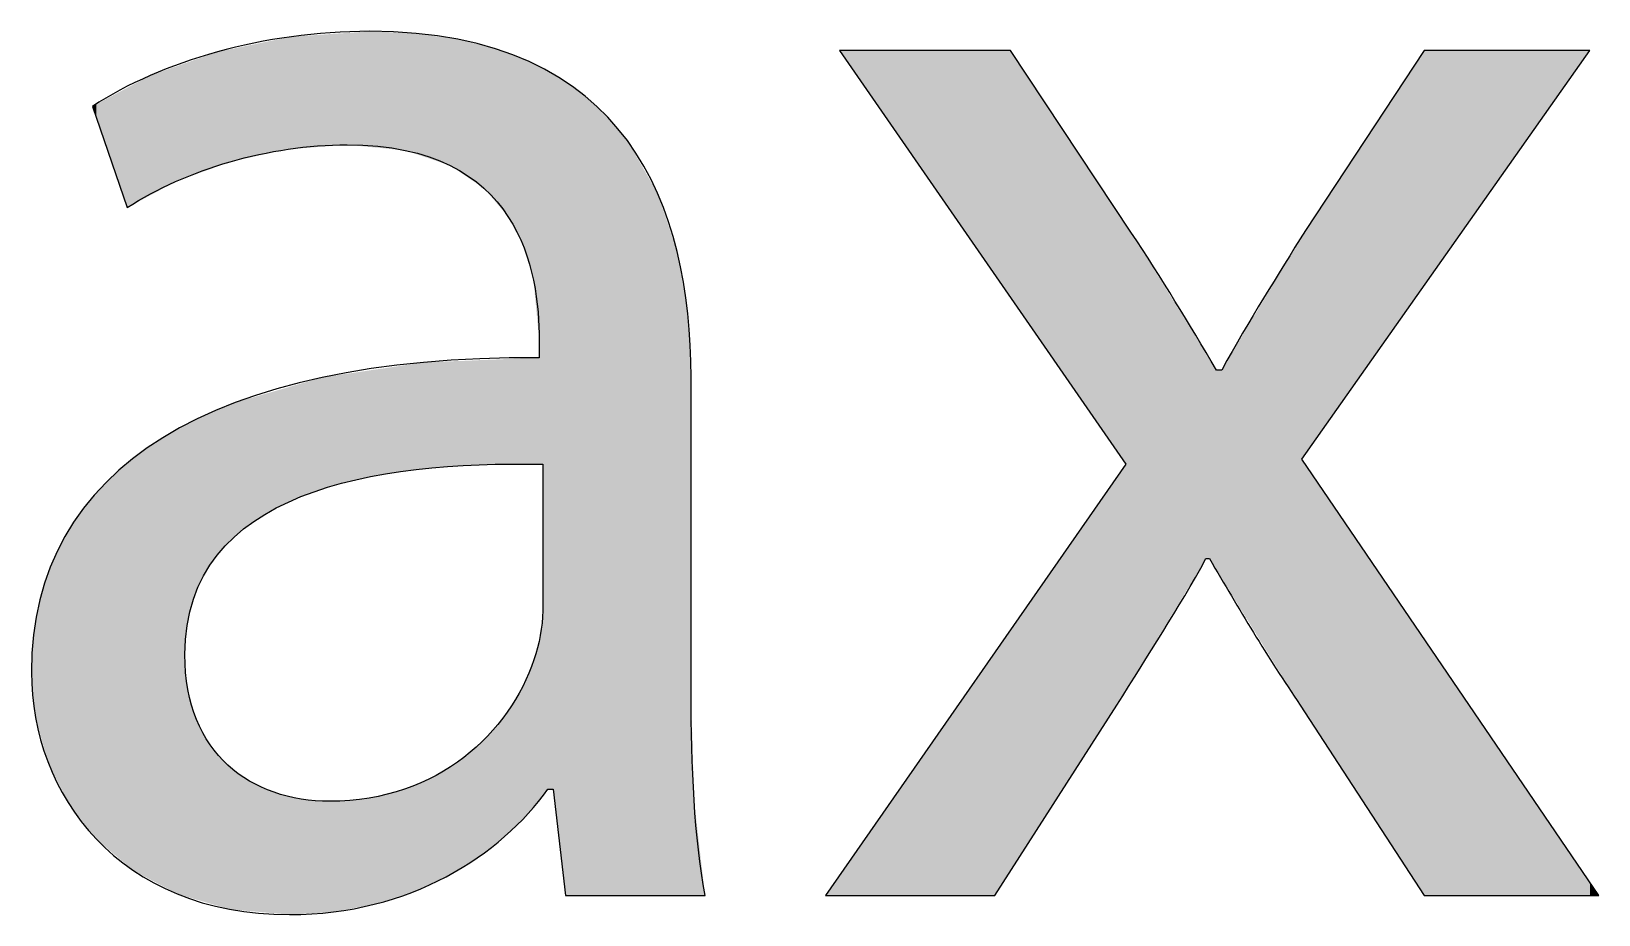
# Model space of a CAD drawing. Extents: x -102 to 434, y -1398 to -13.
# Drawn here: x 410.54 to 421.31, y -21.33 to -15.26 of the extents above; entities that cross this region are included whole.
import ezdxf

# ---------------------------------------------------------------- set-up
doc = ezdxf.new("R2010")
doc.units = 0
doc.layers.add('LAYER_1', color=7, linetype='CONTINUOUS')

# ---------------------------------------------------------------- blocks, each defined once
blk = doc.blocks.new('*U18')
at = {"layer": 'LAYER_1', "color": 250}
for points in [[(412.325, -16.072), (412.312, -15.302), (412.325, -15.3)], [(412.39, -16.067), (412.325, -15.3), (412.39, -15.295)], [(412.536, -16.056), (412.39, -15.295), (412.536, -15.286)], [(412.39, -16.067), (412.39, -15.295), (412.39, -15.295)], [(412.573, -16.053), (412.536, -15.286), (412.573, -15.283)], [(412.588, -16.052), (412.573, -15.283), (412.588, -15.282)], [(412.613, -16.05), (412.588, -15.282), (412.613, -15.28)], [(412.708, -16.043), (412.613, -15.28), (412.708, -15.274)], [(412.727, -16.045), (412.708, -15.274), (412.727, -15.273)], [(412.708, -16.043), (412.708, -15.274), (412.727, -16.045)], [(412.768, -16.049), (412.727, -15.273), (412.768, -15.27)], [(412.727, -16.045), (412.727, -15.273), (412.768, -16.049)], [(412.859, -16.058), (412.768, -15.27), (412.859, -15.264)], [(412.768, -16.049), (412.768, -15.27), (412.859, -16.058)], [(412.864, -16.058), (412.859, -15.264), (412.864, -15.263)], [(412.859, -16.058), (412.859, -15.264), (412.864, -16.058)], [(412.864, -16.058), (412.864, -15.263), (412.893, -16.061)], [(412.893, -16.061), (412.893, -15.264), (412.971, -16.068)], [(412.971, -16.068), (412.971, -15.268), (412.984, -16.07)], [(412.984, -16.07), (412.984, -15.268), (413.103, -16.081)], [(413.103, -16.081), (413.103, -15.274), (413.106, -16.081)], [(413.106, -16.081), (413.106, -15.274), (413.153, -16.097)], [(413.153, -16.097), (413.153, -15.276), (413.182, -16.107)], [(413.182, -16.107), (413.182, -15.277), (413.182, -16.107)], [(413.182, -16.107), (413.182, -15.277), (413.215, -16.118)], [(413.215, -16.118), (413.215, -15.282), (413.234, -16.124)], [(413.234, -16.124), (413.234, -15.284), (413.32, -16.153)], [(413.32, -16.153), (413.32, -15.297), (413.389, -16.177)], [(411.815, -16.192), (411.765, -15.422), (411.815, -15.404)], [(411.816, -16.192), (411.815, -15.404), (411.816, -15.404)], [(411.823, -16.189), (411.816, -15.404), (411.823, -15.403)], [(411.888, -16.165), (411.823, -15.403), (411.888, -15.389)], [(411.898, -16.162), (411.888, -15.389), (411.898, -15.387)], [(411.903, -16.16), (411.898, -15.387), (411.903, -15.386)], [(411.931, -16.154), (411.903, -15.386), (411.931, -15.381)], [(411.937, -16.153), (411.931, -15.381), (411.937, -15.379)], [(412.036, -16.131), (411.937, -15.379), (412.036, -15.359)], [(412.067, -16.124), (412.036, -15.359), (412.067, -15.353)], [(412.205, -16.094), (412.067, -15.353), (412.205, -15.324)], [(412.221, -16.091), (412.205, -15.324), (412.221, -15.321)], [(412.302, -16.073), (412.221, -15.321), (412.302, -15.305)], [(412.312, -16.073), (412.302, -15.305), (412.312, -15.302)], [(413.389, -16.177), (413.389, -15.306), (413.416, -16.186)], [(413.416, -16.186), (413.416, -15.31), (413.469, -16.221)], [(413.469, -16.221), (413.469, -15.317), (413.511, -16.25)], [(413.511, -16.25), (413.511, -15.328), (413.602, -16.311)], [(413.602, -16.311), (413.602, -15.351), (413.616, -16.32)], [(413.616, -16.32), (413.616, -15.354), (413.648, -16.342)], [(413.648, -16.342), (413.648, -15.363), (413.674, -16.372)], [(413.674, -16.372), (413.674, -15.369), (413.727, -16.434)], [(413.727, -16.434), (413.727, -15.383), (413.79, -16.508)], [(413.79, -16.508), (413.79, -15.407), (413.808, -16.529)], [(411.529, -16.296), (411.441, -15.536), (411.529, -15.505)], [(411.539, -16.292), (411.529, -15.505), (411.539, -15.502)], [(411.592, -16.273), (411.539, -15.502), (411.592, -15.483)], [(411.598, -16.271), (411.592, -15.483), (411.598, -15.481)], [(411.607, -16.268), (411.598, -15.481), (411.607, -15.478)], [(411.613, -16.265), (411.607, -15.478), (411.613, -15.476)], [(411.638, -16.256), (411.613, -15.476), (411.638, -15.467)], [(411.651, -16.252), (411.638, -15.467), (411.651, -15.462)], [(411.672, -16.244), (411.651, -15.462), (411.672, -15.455)], [(411.676, -16.243), (411.672, -15.455), (411.676, -15.453)], [(411.715, -16.228), (411.676, -15.453), (411.715, -15.44)], [(411.721, -16.226), (411.715, -15.44), (411.721, -15.438)], [(411.765, -16.21), (411.721, -15.438), (411.765, -15.422)], [(413.808, -16.529), (413.808, -15.413), (413.814, -16.535)], [(413.814, -16.535), (413.814, -15.416), (413.915, -16.733)], [(413.915, -16.733), (413.915, -15.454), (413.924, -16.751)], [(413.924, -16.751), (413.924, -15.457), (413.953, -16.85)], [(413.953, -16.85), (413.953, -15.469), (413.958, -16.87)], [(413.958, -16.87), (413.958, -15.471), (413.989, -16.974)], [(413.989, -16.974), (413.989, -15.487), (413.992, -17.01)], [(413.992, -17.01), (413.992, -15.489), (414.028, -17.387)], [(411.354, -16.39), (411.234, -15.631), (411.354, -15.567)], [(411.441, -16.343), (411.354, -15.567), (411.441, -15.536)], [(414.124, -20.471), (414.124, -15.559), (414.163, -20.813)], [(414.163, -20.813), (414.163, -15.58), (414.208, -21.202)], [(411.05, -16.05), (410.983, -15.765), (411.05, -15.729)], [(411.196, -16.475), (411.05, -15.729), (411.196, -15.651)], [(411.05, -16.05), (411.05, -15.729), (411.196, -16.475)], [(411.232, -16.456), (411.196, -15.651), (411.232, -15.632)], [(411.234, -16.455), (411.232, -15.632), (411.234, -15.631)], [(410.983, -15.857), (410.956, -15.779), (410.983, -15.765)], [(410.983, -15.857), (410.983, -15.765), (411.05, -16.05)], [(413.103, -18.286), (412.984, -17.576), (413.103, -17.558)], [(413.106, -18.285), (413.103, -17.558), (413.106, -17.558)], [(413.153, -18.279), (413.106, -17.558), (413.153, -17.551)], [(413.182, -18.275), (413.153, -17.551), (413.182, -17.546)], [(413.215, -18.272), (413.182, -17.546), (413.215, -17.541)], [(413.182, -18.274), (413.182, -17.546), (413.182, -17.546)], [(413.234, -18.271), (413.215, -17.541), (413.234, -17.539)], [(413.32, -18.264), (413.234, -17.539), (413.32, -17.535)], [(413.389, -18.259), (413.32, -17.535), (413.389, -17.532)], [(413.416, -18.257), (413.389, -17.532), (413.416, -17.531)], [(413.469, -18.253), (413.416, -17.531), (413.469, -17.529)], [(413.511, -18.25), (413.469, -17.529), (413.511, -17.528)], [(413.602, -18.243), (413.511, -17.528), (413.602, -17.524)], [(413.616, -18.242), (413.602, -17.524), (413.616, -17.523)], [(413.648, -18.242), (413.616, -17.523), (413.648, -17.522)], [(413.674, -18.242), (413.648, -17.522), (413.674, -17.521)], [(413.727, -18.241), (413.674, -17.521), (413.727, -17.519)], [(413.79, -18.241), (413.727, -17.519), (413.79, -17.516)], [(413.808, -18.241), (413.79, -17.516), (413.808, -17.516)], [(413.814, -18.241), (413.808, -17.516), (413.814, -17.516)], [(413.915, -18.24), (413.814, -17.516), (413.915, -17.511)], [(413.924, -18.24), (413.915, -17.511), (413.924, -17.511)], [(413.953, -18.24), (413.924, -17.511), (413.953, -17.51)], [(413.958, -18.24), (413.953, -17.51), (413.958, -17.51)], [(413.989, -18.239), (413.958, -17.51), (413.989, -17.509)], [(413.992, -18.239), (413.989, -17.509), (413.992, -17.508)], [(414.028, -18.239), (413.992, -17.508), (414.028, -17.507)], [(412.536, -18.41), (412.39, -17.684), (412.536, -17.642)], [(412.573, -18.397), (412.536, -17.642), (412.573, -17.636)], [(412.588, -18.393), (412.573, -17.636), (412.588, -17.634)], [(412.613, -18.386), (412.588, -17.634), (412.613, -17.63)], [(412.708, -18.361), (412.613, -17.63), (412.708, -17.616)], [(412.727, -18.356), (412.708, -17.616), (412.727, -17.614)], [(412.768, -18.345), (412.727, -17.614), (412.768, -17.608)], [(412.859, -18.327), (412.768, -17.608), (412.859, -17.594)], [(412.864, -18.326), (412.859, -17.594), (412.864, -17.593)], [(412.893, -18.32), (412.864, -17.593), (412.893, -17.589)], [(412.971, -18.304), (412.893, -17.589), (412.971, -17.578)], [(412.984, -18.303), (412.971, -17.578), (412.984, -17.576)], [(412.067, -18.631), (412.036, -17.786), (412.067, -17.777)], [(412.205, -18.548), (412.067, -17.777), (412.205, -17.738)], [(412.221, -18.539), (412.205, -17.738), (412.221, -17.733)], [(412.302, -18.502), (412.221, -17.733), (412.302, -17.71)], [(412.312, -18.497), (412.302, -17.71), (412.312, -17.706)], [(412.325, -18.491), (412.312, -17.706), (412.325, -17.703)], [(412.39, -18.461), (412.325, -17.703), (412.39, -17.684)], [(412.39, -18.461), (412.39, -17.684), (412.39, -17.684)], [(411.815, -18.863), (411.765, -17.889), (411.815, -17.867)], [(411.816, -18.862), (411.815, -17.867), (411.816, -17.867)], [(411.823, -18.854), (411.816, -17.867), (411.823, -17.864)], [(411.888, -18.785), (411.823, -17.864), (411.888, -17.836)], [(411.898, -18.773), (411.888, -17.836), (411.898, -17.832)], [(411.903, -18.769), (411.898, -17.832), (411.903, -17.83)], [(411.931, -18.739), (411.903, -17.83), (411.931, -17.818)], [(411.937, -18.734), (411.931, -17.818), (411.937, -17.815)], [(412.036, -18.655), (411.937, -17.815), (412.036, -17.786)], [(411.592, -21.208), (411.539, -18.002), (411.592, -17.973)], [(411.598, -19.476), (411.592, -17.973), (411.598, -17.97)], [(411.607, -19.346), (411.598, -17.97), (411.607, -17.965)], [(411.613, -19.322), (411.607, -17.965), (411.613, -17.961)], [(411.638, -19.219), (411.613, -17.961), (411.638, -17.948)], [(411.651, -19.166), (411.638, -17.948), (411.651, -17.941)], [(411.672, -19.117), (411.651, -17.941), (411.672, -17.929)], [(411.676, -19.108), (411.672, -17.929), (411.676, -17.927)], [(411.715, -19.019), (411.676, -17.927), (411.715, -17.91)], [(411.721, -19.005), (411.715, -17.91), (411.721, -17.908)], [(411.765, -18.938), (411.721, -17.908), (411.765, -17.889)], [(411.441, -21.139), (411.354, -18.116), (411.441, -18.056)], [(411.529, -21.187), (411.441, -18.056), (411.529, -18.008)], [(411.441, -21.139), (411.441, -18.056), (411.529, -21.187)], [(411.539, -21.192), (411.529, -18.008), (411.539, -18.002)], [(411.529, -21.187), (411.529, -18.008), (411.539, -21.192)], [(411.539, -21.192), (411.539, -18.002), (411.592, -21.208)], [(411.232, -21.027), (411.196, -18.233), (411.232, -18.201)], [(411.234, -21.028), (411.232, -18.201), (411.234, -18.2)], [(411.232, -21.027), (411.232, -18.201), (411.234, -21.028)], [(411.354, -21.093), (411.234, -18.2), (411.354, -18.116)], [(411.234, -21.028), (411.234, -18.2), (411.354, -21.093)], [(411.354, -21.093), (411.354, -18.116), (411.441, -21.139)], [(411.196, -20.996), (411.05, -18.363), (411.196, -18.233)], [(411.196, -20.996), (411.196, -18.233), (411.232, -21.027)], [(411.05, -20.872), (410.983, -18.439), (411.05, -18.363)], [(411.05, -20.872), (411.05, -18.363), (411.196, -20.996)], [(410.956, -20.781), (410.894, -18.541), (410.956, -18.47)], [(410.983, -20.816), (410.956, -18.47), (410.983, -18.439)], [(410.956, -20.781), (410.956, -18.47), (410.983, -20.816)], [(410.983, -20.816), (410.983, -18.439), (411.05, -20.872)], [(410.894, -20.701), (410.788, -18.702), (410.894, -18.541)], [(410.894, -20.701), (410.894, -18.541), (410.956, -20.781)], [(410.767, -20.52), (410.666, -18.945), (410.767, -18.735)], [(410.788, -20.563), (410.767, -18.735), (410.788, -18.702)], [(410.767, -20.52), (410.767, -18.735), (410.788, -20.563)], [(410.788, -20.563), (410.788, -18.702), (410.894, -20.701)], [(410.666, -20.318), (410.649, -19.001), (410.666, -18.945)], [(410.666, -20.318), (410.666, -18.945), (410.767, -20.52)], [(410.649, -20.282), (410.595, -19.17), (410.649, -19.001)], [(410.649, -20.282), (410.649, -19.001), (410.666, -20.318)], [(410.595, -20.087), (410.565, -19.336), (410.595, -19.17)], [(410.595, -20.087), (410.595, -19.17), (410.649, -20.282)], [(414.052, -20.515), (414.036, -19.415), (414.052, -19.247)], [(410.565, -19.979), (410.551, -19.411), (410.565, -19.336)], [(410.565, -19.979), (410.565, -19.336), (410.595, -20.087)], [(410.551, -19.829), (410.537, -19.667), (410.551, -19.411)], [(410.551, -19.829), (410.551, -19.411), (410.565, -19.979)], [(414.028, -20.545), (413.992, -19.583), (414.028, -19.444)], [(414.036, -20.536), (414.028, -19.444), (414.036, -19.415)], [(411.592, -21.208), (411.592, -19.547), (411.598, -21.209)], [(413.989, -20.594), (413.958, -19.663), (413.989, -19.591)], [(413.992, -20.589), (413.989, -19.591), (413.992, -19.583)], [(411.598, -21.209), (411.598, -19.671), (411.607, -21.212)], [(413.953, -20.639), (413.924, -19.744), (413.953, -19.676)], [(413.958, -20.632), (413.953, -19.676), (413.958, -19.663)], [(411.607, -21.212), (411.607, -19.744), (411.613, -21.214)], [(411.613, -21.214), (411.613, -19.786), (411.638, -21.221)], [(413.915, -20.676), (413.814, -19.933), (413.915, -19.766)], [(413.924, -20.667), (413.915, -19.766), (413.924, -19.744)], [(411.638, -21.221), (411.638, -19.894), (411.651, -21.225)], [(411.651, -21.225), (411.651, -19.931), (411.672, -21.231)], [(413.814, -20.775), (413.808, -19.942), (413.814, -19.933)], [(411.672, -21.231), (411.672, -19.993), (411.676, -21.232)], [(411.676, -21.232), (411.676, -20.001), (411.715, -21.243)], [(413.727, -20.847), (413.674, -20.106), (413.727, -20.041)], [(413.79, -20.798), (413.727, -20.041), (413.79, -19.964)], [(413.808, -20.78), (413.79, -19.964), (413.808, -19.942)], [(411.715, -21.243), (411.715, -20.084), (411.721, -21.245)], [(411.721, -21.245), (411.721, -20.093), (411.765, -21.258)], [(413.648, -20.909), (413.616, -20.158), (413.648, -20.129)], [(413.674, -20.889), (413.648, -20.129), (413.674, -20.106)], [(411.765, -21.258), (411.765, -20.166), (411.815, -21.273)], [(411.815, -21.273), (411.815, -20.23), (411.816, -21.273)], [(411.816, -21.273), (411.816, -20.231), (411.823, -21.275)], [(411.823, -21.275), (411.823, -20.241), (411.888, -21.294)], [(413.511, -21), (413.469, -20.28), (413.511, -20.253)], [(413.602, -20.944), (413.511, -20.253), (413.602, -20.171)], [(413.616, -20.934), (413.602, -20.171), (413.616, -20.158)], [(411.888, -21.294), (411.888, -20.307), (411.898, -21.297)], [(411.898, -21.297), (411.898, -20.315), (411.903, -21.298)], [(411.903, -21.298), (411.903, -20.318), (411.931, -21.3)], [(411.931, -21.3), (411.931, -20.339), (411.937, -21.301)], [(411.937, -21.301), (411.937, -20.343), (412.036, -21.31)], [(413.389, -21.073), (413.32, -20.377), (413.389, -20.332)], [(413.416, -21.057), (413.389, -20.332), (413.416, -20.315)], [(413.469, -21.025), (413.416, -20.315), (413.469, -20.28)], [(412.036, -21.31), (412.036, -20.416), (412.067, -21.312)], [(412.067, -21.312), (412.067, -20.43), (412.205, -21.325)], [(413.103, -21.197), (412.984, -20.507), (413.103, -20.472)], [(413.106, -21.196), (413.103, -20.472), (413.106, -20.471)], [(413.153, -21.181), (413.106, -20.471), (413.153, -20.453)], [(413.182, -21.168), (413.153, -20.453), (413.182, -20.441)], [(413.215, -21.153), (413.182, -20.441), (413.215, -20.428)], [(413.182, -21.168), (413.182, -20.441), (413.182, -20.441)], [(413.234, -21.144), (413.215, -20.428), (413.234, -20.419)], [(413.32, -21.105), (413.234, -20.419), (413.32, -20.377)], [(412.205, -21.325), (412.205, -20.493), (412.221, -21.326)], [(412.221, -21.326), (412.221, -20.497), (412.302, -21.333)], [(412.302, -21.333), (412.302, -20.517), (412.312, -21.334)], [(412.613, -21.316), (412.588, -20.555), (412.613, -20.554)], [(412.708, -21.298), (412.613, -20.554), (412.708, -20.55)], [(412.727, -21.295), (412.708, -20.55), (412.727, -20.549)], [(412.768, -21.287), (412.727, -20.549), (412.768, -20.544)], [(412.859, -21.27), (412.768, -20.544), (412.859, -20.533)], [(412.864, -21.269), (412.859, -20.533), (412.864, -20.532)], [(412.893, -21.264), (412.864, -20.532), (412.893, -20.526)], [(412.971, -21.239), (412.893, -20.526), (412.971, -20.51)], [(412.984, -21.235), (412.971, -20.51), (412.984, -20.507)]]:
    blk.add_solid(points, dxfattribs=at)
at = {"layer": 'LAYER_1', "color": 250, "extrusion": (0, 0, -1)}
for points in [[(-412.325, -16.072), (-412.325, -15.3), (-412.39, -16.067)], [(-412.39, -16.067), (-412.39, -15.295), (-412.39, -16.067)], [(-412.39, -16.067), (-412.39, -15.295), (-412.536, -16.056)], [(-412.536, -16.056), (-412.536, -15.286), (-412.573, -16.053)], [(-412.573, -16.053), (-412.573, -15.283), (-412.588, -16.052)], [(-412.588, -16.052), (-412.588, -15.282), (-412.613, -16.05)], [(-412.613, -16.05), (-412.613, -15.28), (-412.708, -16.043)], [(-412.893, -16.061), (-412.864, -15.263), (-412.893, -15.264)], [(-412.971, -16.068), (-412.893, -15.264), (-412.971, -15.268)], [(-412.984, -16.07), (-412.971, -15.268), (-412.984, -15.268)], [(-413.103, -16.081), (-412.984, -15.268), (-413.103, -15.274)], [(-413.106, -16.081), (-413.103, -15.274), (-413.106, -15.274)], [(-413.153, -16.097), (-413.106, -15.274), (-413.153, -15.276)], [(-413.182, -16.107), (-413.153, -15.276), (-413.182, -15.277)], [(-413.182, -16.107), (-413.182, -15.277), (-413.182, -15.277)], [(-413.215, -16.118), (-413.182, -15.277), (-413.215, -15.282)], [(-413.234, -16.124), (-413.215, -15.282), (-413.234, -15.284)], [(-413.32, -16.153), (-413.234, -15.284), (-413.32, -15.297)], [(-413.389, -16.177), (-413.32, -15.297), (-413.389, -15.306)], [(-411.815, -16.192), (-411.815, -15.404), (-411.816, -16.192)], [(-411.816, -16.192), (-411.816, -15.404), (-411.823, -16.189)], [(-411.823, -16.189), (-411.823, -15.403), (-411.888, -16.165)], [(-411.888, -16.165), (-411.888, -15.389), (-411.898, -16.162)], [(-411.898, -16.162), (-411.898, -15.387), (-411.903, -16.16)], [(-411.903, -16.16), (-411.903, -15.386), (-411.931, -16.154)], [(-411.931, -16.154), (-411.931, -15.381), (-411.937, -16.153)], [(-411.937, -16.153), (-411.937, -15.379), (-412.036, -16.131)], [(-412.036, -16.131), (-412.036, -15.359), (-412.067, -16.124)], [(-412.067, -16.124), (-412.067, -15.353), (-412.205, -16.094)], [(-412.205, -16.094), (-412.205, -15.324), (-412.221, -16.091)], [(-412.221, -16.091), (-412.221, -15.321), (-412.302, -16.073)], [(-412.302, -16.073), (-412.302, -15.305), (-412.312, -16.073)], [(-412.312, -16.073), (-412.312, -15.302), (-412.325, -16.072)], [(-413.416, -16.186), (-413.389, -15.306), (-413.416, -15.31)], [(-413.469, -16.221), (-413.416, -15.31), (-413.469, -15.317)], [(-413.511, -16.25), (-413.469, -15.317), (-413.511, -15.328)], [(-413.602, -16.311), (-413.511, -15.328), (-413.602, -15.351)], [(-413.616, -16.32), (-413.602, -15.351), (-413.616, -15.354)], [(-413.648, -16.342), (-413.616, -15.354), (-413.648, -15.363)], [(-413.674, -16.372), (-413.648, -15.363), (-413.674, -15.369)], [(-413.727, -16.434), (-413.674, -15.369), (-413.727, -15.383)], [(-413.79, -16.508), (-413.727, -15.383), (-413.79, -15.407)], [(-413.808, -16.529), (-413.79, -15.407), (-413.808, -15.413)], [(-411.529, -16.296), (-411.529, -15.505), (-411.539, -16.292)], [(-411.539, -16.292), (-411.539, -15.502), (-411.592, -16.273)], [(-411.592, -16.273), (-411.592, -15.483), (-411.598, -16.271)], [(-411.598, -16.271), (-411.598, -15.481), (-411.607, -16.268)], [(-411.607, -16.268), (-411.607, -15.478), (-411.613, -16.265)], [(-411.613, -16.265), (-411.613, -15.476), (-411.638, -16.256)], [(-411.638, -16.256), (-411.638, -15.467), (-411.651, -16.252)], [(-411.651, -16.252), (-411.651, -15.462), (-411.672, -16.244)], [(-411.672, -16.244), (-411.672, -15.455), (-411.676, -16.243)], [(-411.676, -16.243), (-411.676, -15.453), (-411.715, -16.228)], [(-411.715, -16.228), (-411.715, -15.44), (-411.721, -16.226)], [(-411.721, -16.226), (-411.721, -15.438), (-411.765, -16.21)], [(-411.765, -16.21), (-411.765, -15.422), (-411.815, -16.192)], [(-413.814, -16.535), (-413.808, -15.413), (-413.814, -15.416)], [(-413.915, -16.733), (-413.814, -15.416), (-413.915, -15.454)], [(-413.924, -16.751), (-413.915, -15.454), (-413.924, -15.457)], [(-413.953, -16.85), (-413.924, -15.457), (-413.953, -15.469)], [(-413.958, -16.87), (-413.953, -15.469), (-413.958, -15.471)], [(-413.989, -16.974), (-413.958, -15.471), (-413.989, -15.487)], [(-413.992, -17.01), (-413.989, -15.487), (-413.992, -15.489)], [(-414.028, -17.387), (-413.992, -15.489), (-414.028, -15.508)], [(-414.028, -18.239), (-414.028, -15.508), (-414.036, -18.239)], [(-414.036, -18.239), (-414.028, -15.508), (-414.036, -15.512)], [(-414.036, -18.239), (-414.036, -15.512), (-414.052, -18.239)], [(-414.052, -18.239), (-414.036, -15.512), (-414.052, -15.521)], [(-411.354, -16.39), (-411.354, -15.567), (-411.441, -16.343)], [(-411.441, -16.343), (-411.441, -15.536), (-411.529, -16.296)], [(-414.052, -20.515), (-414.052, -15.521), (-414.088, -20.471)], [(-414.088, -20.471), (-414.052, -15.521), (-414.088, -15.54)], [(-414.088, -20.471), (-414.088, -15.54), (-414.124, -20.471)], [(-414.124, -20.471), (-414.088, -15.54), (-414.124, -15.559)], [(-414.163, -20.813), (-414.124, -15.559), (-414.163, -15.58)], [(-414.208, -21.202), (-414.163, -15.58), (-414.208, -15.612)], [(-414.208, -21.202), (-414.208, -15.612), (-414.343, -21.202)], [(-414.343, -21.202), (-414.208, -15.612), (-414.343, -15.708)], [(-411.196, -16.475), (-411.196, -15.651), (-411.232, -16.456)], [(-411.232, -16.456), (-411.232, -15.632), (-411.234, -16.455)], [(-411.234, -16.455), (-411.234, -15.631), (-411.354, -16.39)], [(-414.343, -21.202), (-414.343, -15.708), (-414.5, -21.202)], [(-414.5, -21.202), (-414.343, -15.708), (-414.5, -15.854)], [(-414.5, -21.202), (-414.5, -15.854), (-414.634, -21.202)], [(-414.634, -21.202), (-414.5, -15.854), (-414.634, -16.015)], [(-414.634, -21.202), (-414.634, -16.015), (-414.842, -21.202)], [(-414.842, -21.202), (-414.634, -16.015), (-414.842, -16.376)], [(-414.842, -21.202), (-414.842, -16.376), (-414.977, -21.202)], [(-414.977, -21.202), (-414.842, -16.376), (-414.977, -16.777)], [(-414.977, -21.202), (-414.977, -16.777), (-415.05, -21.202)], [(-415.05, -21.202), (-414.977, -16.777), (-415.05, -17.203)], [(-415.05, -21.202), (-415.05, -17.203), (-415.072, -21.202)], [(-415.072, -21.202), (-415.05, -17.203), (-415.072, -17.639)], [(-413.103, -18.286), (-413.103, -17.558), (-413.106, -18.285)], [(-413.106, -18.285), (-413.106, -17.558), (-413.153, -18.279)], [(-413.153, -18.279), (-413.153, -17.551), (-413.182, -18.275)], [(-413.182, -18.275), (-413.182, -17.546), (-413.182, -18.274)], [(-413.182, -18.274), (-413.182, -17.546), (-413.215, -18.272)], [(-413.215, -18.272), (-413.215, -17.541), (-413.234, -18.271)], [(-413.234, -18.271), (-413.234, -17.539), (-413.32, -18.264)], [(-413.32, -18.264), (-413.32, -17.535), (-413.389, -18.259)], [(-413.389, -18.259), (-413.389, -17.532), (-413.416, -18.257)], [(-413.416, -18.257), (-413.416, -17.531), (-413.469, -18.253)], [(-413.469, -18.253), (-413.469, -17.529), (-413.511, -18.25)], [(-413.511, -18.25), (-413.511, -17.528), (-413.602, -18.243)], [(-413.602, -18.243), (-413.602, -17.524), (-413.616, -18.242)], [(-413.616, -18.242), (-413.616, -17.523), (-413.648, -18.242)], [(-413.648, -18.242), (-413.648, -17.522), (-413.674, -18.242)], [(-413.674, -18.242), (-413.674, -17.521), (-413.727, -18.241)], [(-413.727, -18.241), (-413.727, -17.519), (-413.79, -18.241)], [(-413.79, -18.241), (-413.79, -17.516), (-413.808, -18.241)], [(-413.808, -18.241), (-413.808, -17.516), (-413.814, -18.241)], [(-413.814, -18.241), (-413.814, -17.516), (-413.915, -18.24)], [(-413.915, -18.24), (-413.915, -17.511), (-413.924, -18.24)], [(-413.924, -18.24), (-413.924, -17.511), (-413.953, -18.24)], [(-413.953, -18.24), (-413.953, -17.51), (-413.958, -18.24)], [(-413.958, -18.24), (-413.958, -17.51), (-413.989, -18.239)], [(-413.989, -18.239), (-413.989, -17.509), (-413.992, -18.239)], [(-413.992, -18.239), (-413.992, -17.508), (-414.028, -18.239)], [(-412.536, -18.41), (-412.536, -17.642), (-412.573, -18.397)], [(-412.573, -18.397), (-412.573, -17.636), (-412.588, -18.393)], [(-412.588, -18.393), (-412.588, -17.634), (-412.613, -18.386)], [(-412.613, -18.386), (-412.613, -17.63), (-412.708, -18.361)], [(-412.708, -18.361), (-412.708, -17.616), (-412.727, -18.356)], [(-412.727, -18.356), (-412.727, -17.614), (-412.768, -18.345)], [(-412.768, -18.345), (-412.768, -17.608), (-412.859, -18.327)], [(-412.859, -18.327), (-412.859, -17.594), (-412.864, -18.326)], [(-412.864, -18.326), (-412.864, -17.593), (-412.893, -18.32)], [(-412.893, -18.32), (-412.893, -17.589), (-412.971, -18.304)], [(-412.971, -18.304), (-412.971, -17.578), (-412.984, -18.303)], [(-412.984, -18.303), (-412.984, -17.576), (-413.103, -18.286)], [(-412.067, -18.631), (-412.067, -17.777), (-412.205, -18.548)], [(-412.205, -18.548), (-412.205, -17.738), (-412.221, -18.539)], [(-412.221, -18.539), (-412.221, -17.733), (-412.302, -18.502)], [(-412.302, -18.502), (-412.302, -17.71), (-412.312, -18.497)], [(-412.312, -18.497), (-412.312, -17.706), (-412.325, -18.491)], [(-412.325, -18.491), (-412.325, -17.703), (-412.39, -18.461)], [(-412.39, -18.461), (-412.39, -17.684), (-412.39, -18.461)], [(-412.39, -18.461), (-412.39, -17.684), (-412.536, -18.41)], [(-411.815, -18.863), (-411.815, -17.867), (-411.816, -18.862)], [(-411.816, -18.862), (-411.816, -17.867), (-411.823, -18.854)], [(-411.823, -18.854), (-411.823, -17.864), (-411.888, -18.785)], [(-411.888, -18.785), (-411.888, -17.836), (-411.898, -18.773)], [(-411.898, -18.773), (-411.898, -17.832), (-411.903, -18.769)], [(-411.903, -18.769), (-411.903, -17.83), (-411.931, -18.739)], [(-411.931, -18.739), (-411.931, -17.818), (-411.937, -18.734)], [(-411.937, -18.734), (-411.937, -17.815), (-412.036, -18.655)], [(-412.036, -18.655), (-412.036, -17.786), (-412.067, -18.631)], [(-411.592, -19.547), (-411.592, -17.973), (-411.598, -19.476)], [(-411.598, -19.476), (-411.598, -17.97), (-411.607, -19.346)], [(-411.607, -19.346), (-411.607, -17.965), (-411.613, -19.322)], [(-411.613, -19.322), (-411.613, -17.961), (-411.638, -19.219)], [(-411.638, -19.219), (-411.638, -17.948), (-411.651, -19.166)], [(-411.651, -19.166), (-411.651, -17.941), (-411.672, -19.117)], [(-411.672, -19.117), (-411.672, -17.929), (-411.676, -19.108)], [(-411.676, -19.108), (-411.676, -17.927), (-411.715, -19.019)], [(-411.715, -19.019), (-411.715, -17.91), (-411.721, -19.005)], [(-411.721, -19.005), (-411.721, -17.908), (-411.765, -18.938)], [(-411.765, -18.938), (-411.765, -17.889), (-411.815, -18.863)], [(-414.028, -20.545), (-414.028, -19.444), (-414.036, -20.536)], [(-414.036, -20.536), (-414.036, -19.415), (-414.052, -20.515)], [(-411.598, -21.209), (-411.592, -19.547), (-411.598, -19.671)], [(-413.989, -20.594), (-413.989, -19.591), (-413.992, -20.589)], [(-413.992, -20.589), (-413.992, -19.583), (-414.028, -20.545)], [(-411.607, -21.212), (-411.598, -19.671), (-411.607, -19.744)], [(-413.953, -20.639), (-413.953, -19.676), (-413.958, -20.632)], [(-413.958, -20.632), (-413.958, -19.663), (-413.989, -20.594)], [(-411.613, -21.214), (-411.607, -19.744), (-411.613, -19.786)], [(-411.638, -21.221), (-411.613, -19.786), (-411.638, -19.894)], [(-413.915, -20.676), (-413.915, -19.766), (-413.924, -20.667)], [(-413.924, -20.667), (-413.924, -19.744), (-413.953, -20.639)], [(-415.072, -21.202), (-415.072, -19.811), (-415.093, -21.202)], [(-415.093, -21.202), (-415.072, -19.811), (-415.093, -20.547)], [(-411.651, -21.225), (-411.638, -19.894), (-411.651, -19.931)], [(-411.672, -21.231), (-411.651, -19.931), (-411.672, -19.993)], [(-413.814, -20.775), (-413.814, -19.933), (-413.915, -20.676)], [(-411.676, -21.232), (-411.672, -19.993), (-411.676, -20.001)], [(-411.715, -21.243), (-411.676, -20.001), (-411.715, -20.084)], [(-413.727, -20.847), (-413.727, -20.041), (-413.79, -20.798)], [(-413.79, -20.798), (-413.79, -19.964), (-413.808, -20.78)], [(-413.808, -20.78), (-413.808, -19.942), (-413.814, -20.775)], [(-411.721, -21.245), (-411.715, -20.084), (-411.721, -20.093)], [(-411.765, -21.258), (-411.721, -20.093), (-411.765, -20.166)], [(-413.648, -20.909), (-413.648, -20.129), (-413.674, -20.889)], [(-413.674, -20.889), (-413.674, -20.106), (-413.727, -20.847)], [(-411.815, -21.273), (-411.765, -20.166), (-411.815, -20.23)], [(-411.816, -21.273), (-411.815, -20.23), (-411.816, -20.231)], [(-411.823, -21.275), (-411.816, -20.231), (-411.823, -20.241)], [(-411.888, -21.294), (-411.823, -20.241), (-411.888, -20.307)], [(-413.511, -21), (-413.511, -20.253), (-413.602, -20.944)], [(-413.602, -20.944), (-413.602, -20.171), (-413.616, -20.934)], [(-413.616, -20.934), (-413.616, -20.158), (-413.648, -20.909)], [(-411.898, -21.297), (-411.888, -20.307), (-411.898, -20.315)], [(-411.903, -21.298), (-411.898, -20.315), (-411.903, -20.318)], [(-411.931, -21.3), (-411.903, -20.318), (-411.931, -20.339)], [(-411.937, -21.301), (-411.931, -20.339), (-411.937, -20.343)], [(-412.036, -21.31), (-411.937, -20.343), (-412.036, -20.416)], [(-413.389, -21.073), (-413.389, -20.332), (-413.416, -21.057)], [(-413.416, -21.057), (-413.416, -20.315), (-413.469, -21.025)], [(-413.469, -21.025), (-413.469, -20.28), (-413.511, -21)], [(-412.067, -21.312), (-412.036, -20.416), (-412.067, -20.43)], [(-412.205, -21.325), (-412.067, -20.43), (-412.205, -20.493)], [(-413.103, -21.197), (-413.103, -20.472), (-413.106, -21.196)], [(-413.106, -21.196), (-413.106, -20.471), (-413.153, -21.181)], [(-413.153, -21.181), (-413.153, -20.453), (-413.182, -21.168)], [(-413.182, -21.168), (-413.182, -20.441), (-413.182, -21.168)], [(-413.182, -21.168), (-413.182, -20.441), (-413.215, -21.153)], [(-413.215, -21.153), (-413.215, -20.428), (-413.234, -21.144)], [(-413.234, -21.144), (-413.234, -20.419), (-413.32, -21.105)], [(-413.32, -21.105), (-413.32, -20.377), (-413.389, -21.073)], [(-412.221, -21.326), (-412.205, -20.493), (-412.221, -20.497)], [(-412.302, -21.333), (-412.221, -20.497), (-412.302, -20.517)], [(-412.312, -21.334), (-412.302, -20.517), (-412.312, -20.52)], [(-412.312, -21.334), (-412.312, -20.52), (-412.325, -21.334)], [(-412.325, -21.334), (-412.312, -20.52), (-412.325, -20.523)], [(-412.325, -21.334), (-412.325, -20.523), (-412.39, -21.33)], [(-412.39, -21.33), (-412.325, -20.523), (-412.39, -20.539)], [(-412.39, -21.33), (-412.39, -20.539), (-412.39, -21.33)], [(-412.39, -21.33), (-412.39, -20.539), (-412.39, -20.539)], [(-412.39, -21.33), (-412.39, -20.539), (-412.536, -21.321)], [(-412.536, -21.321), (-412.39, -20.539), (-412.536, -20.551)], [(-412.536, -21.321), (-412.536, -20.551), (-412.573, -21.318)], [(-412.573, -21.318), (-412.536, -20.551), (-412.573, -20.554)], [(-412.573, -21.318), (-412.573, -20.554), (-412.588, -21.318)], [(-412.588, -21.318), (-412.573, -20.554), (-412.588, -20.555)], [(-412.588, -21.318), (-412.588, -20.555), (-412.613, -21.316)], [(-412.613, -21.316), (-412.613, -20.554), (-412.708, -21.298)], [(-412.708, -21.298), (-412.708, -20.55), (-412.727, -21.295)], [(-412.727, -21.295), (-412.727, -20.549), (-412.768, -21.287)], [(-412.768, -21.287), (-412.768, -20.544), (-412.859, -21.27)], [(-412.859, -21.27), (-412.859, -20.533), (-412.864, -21.269)], [(-412.864, -21.269), (-412.864, -20.532), (-412.893, -21.264)], [(-412.893, -21.264), (-412.893, -20.526), (-412.971, -21.239)], [(-412.971, -21.239), (-412.971, -20.51), (-412.984, -21.235)], [(-412.984, -21.235), (-412.984, -20.507), (-413.103, -21.197)], [(-415.093, -21.202), (-415.093, -20.547), (-415.168, -21.202)]]:
    blk.add_solid(points, dxfattribs=at)
blk = doc.blocks.new('*U19')
at = {"layer": 'LAYER_1', "color": 250, "extrusion": (0, 0, -1)}
for points in [[(-417.16, -16.938), (-416.092, -15.395), (-417.16, -15.395)], [(-417.269, -17.095), (-417.16, -15.395), (-417.269, -15.395)], [(-418, -18.152), (-417.269, -15.395), (-418, -16.499)], [(-420.112, -17.012), (-420.112, -15.395), (-421.252, -15.395)], [(-418.06, -18.239), (-418, -16.499), (-418.06, -16.589)], [(-418.06, -19.796), (-418.06, -16.589), (-418.096, -19.737)], [(-418.096, -19.737), (-418.06, -16.589), (-418.096, -16.643)], [(-418.096, -19.737), (-418.096, -16.643), (-418.612, -18.887)], [(-418.612, -18.887), (-418.096, -16.643), (-418.612, -17.475)], [(-419.272, -18.203), (-419.272, -16.671), (-419.296, -18.169)], [(-419.296, -18.169), (-419.296, -16.631), (-420.112, -17.012)], [(-418.612, -18.887), (-418.612, -17.475), (-418.636, -18.887)], [(-418.636, -18.887), (-418.612, -17.475), (-418.636, -17.514)], [(-418.684, -18.964), (-418.636, -17.514), (-418.684, -17.591)], [(-418.72, -19.022), (-418.684, -17.591), (-418.72, -17.591)], [(-419.296, -19.95), (-419.272, -18.203), (-419.296, -18.238)], [(-420.112, -21.202), (-419.296, -18.238), (-420.112, -19.438)], [(-418, -19.895), (-418, -18.325), (-418.06, -19.796)], [(-417.269, -21.034), (-417.269, -19.376), (-418, -19.895)], [(-420.112, -21.202), (-420.112, -19.438), (-421.252, -21.202)], [(-421.252, -21.202), (-420.112, -19.438), (-421.252, -21.114)], [(-417.16, -21.202), (-417.16, -19.531), (-417.269, -21.034)], [(-421.252, -21.202), (-421.252, -21.114), (-421.312, -21.202)]]:
    blk.add_solid(points, dxfattribs=at)
at = {"layer": 'LAYER_1', "color": 250}
for points in [[(417.16, -16.938), (417.16, -15.395), (417.269, -17.095)], [(417.269, -17.095), (417.269, -15.395), (418, -18.152)], [(420.112, -17.012), (419.296, -16.631), (420.112, -15.395)], [(418, -18.152), (418, -16.499), (418.06, -18.239)], [(419.26, -19.895), (418.72, -17.591), (419.26, -16.691)], [(419.272, -19.913), (419.26, -16.691), (419.272, -16.671)], [(419.26, -19.895), (419.26, -16.691), (419.272, -19.913)], [(419.296, -18.169), (419.272, -16.671), (419.296, -16.631)], [(418.636, -18.887), (418.636, -17.514), (418.684, -18.964)], [(418.684, -18.964), (418.684, -17.591), (418.72, -19.022)], [(418.72, -19.022), (418.72, -17.591), (419.26, -19.895)], [(419.272, -19.913), (419.272, -18.203), (419.296, -19.95)], [(418.06, -19.796), (418, -18.325), (418.06, -18.239)], [(419.296, -19.95), (419.296, -18.238), (420.112, -21.202)], [(418, -19.895), (417.269, -19.376), (418, -18.325)], [(417.269, -21.034), (417.16, -19.531), (417.269, -19.376)], [(417.16, -21.202), (416.092, -21.065), (417.16, -19.531)], [(416.092, -21.202), (415.997, -21.202), (416.092, -21.065)], [(416.092, -21.202), (416.092, -21.065), (417.16, -21.202)]]:
    blk.add_solid(points, dxfattribs=at)
blk = doc.blocks.new('BLOCK_2')
at = {"layer": 'LAYER_1'}
for points, knots in [([(414.208, -21.202), (414.208, -21.202), (414.124, -20.471), (414.124, -20.471), (414.124, -20.471), (414.088, -20.471), (414.088, -20.471), (413.764, -20.927), (413.14, -21.334), (412.312, -21.334), (411.136, -21.334), (410.537, -20.507), (410.537, -19.667), (410.537, -18.263), (411.784, -17.495), (414.028, -17.507), (414.028, -17.507), (414.028, -17.387), (414.028, -17.387), (414.028, -16.907), (413.896, -16.043), (412.708, -16.043), (412.168, -16.043), (411.604, -16.211), (411.196, -16.475), (411.196, -16.475), (410.956, -15.779), (410.956, -15.779), (411.436, -15.467), (412.132, -15.263), (412.864, -15.263), (414.64, -15.263), (415.072, -16.475), (415.072, -17.639), (415.072, -17.639), (415.072, -19.811), (415.072, -19.811), (415.072, -20.315), (415.096, -20.806), (415.168, -21.202), (415.168, -21.202), (414.208, -21.202), (414.208, -21.202)], [0, 0, 0, 0, 1, 1, 1, 2, 2, 2, 3, 3, 3, 4, 4, 4, 5, 5, 5, 6, 6, 6, 7, 7, 7, 8, 8, 8, 9, 9, 9, 10, 10, 10, 11, 11, 11, 12, 12, 12, 13, 13, 13, 14, 14, 14, 14]), ([(417.269, -15.395), (417.269, -15.395), (418.096, -16.643), (418.096, -16.643), (418.312, -16.967), (418.492, -17.267), (418.684, -17.591), (418.684, -17.591), (418.72, -17.591), (418.72, -17.591), (418.912, -17.243), (419.104, -16.943), (419.296, -16.631), (419.296, -16.631), (420.112, -15.395), (420.112, -15.395), (420.112, -15.395), (421.252, -15.395), (421.252, -15.395), (421.252, -15.395), (419.272, -18.203), (419.272, -18.203), (419.272, -18.203), (421.312, -21.202), (421.312, -21.202), (421.312, -21.202), (420.112, -21.202), (420.112, -21.202), (420.112, -21.202), (419.26, -19.895), (419.26, -19.895), (419.032, -19.559), (418.84, -19.235), (418.636, -18.887), (418.636, -18.887), (418.612, -18.887), (418.612, -18.887), (418.42, -19.235), (418.216, -19.547), (418, -19.895), (418, -19.895), (417.16, -21.202), (417.16, -21.202), (417.16, -21.202), (415.997, -21.202), (415.997, -21.202), (415.997, -21.202), (418.06, -18.239), (418.06, -18.239), (418.06, -18.239), (416.092, -15.395), (416.092, -15.395), (416.092, -15.395), (417.269, -15.395), (417.269, -15.395)], [0, 0, 0, 0, 1, 1, 1, 2, 2, 2, 3, 3, 3, 4, 4, 4, 5, 5, 5, 6, 6, 6, 7, 7, 7, 8, 8, 8, 9, 9, 9, 10, 10, 10, 11, 11, 11, 12, 12, 12, 13, 13, 13, 14, 14, 14, 15, 15, 15, 16, 16, 16, 17, 17, 17, 18, 18, 18, 18]), ([(414.052, -18.239), (412.9, -18.215), (411.592, -18.419), (411.592, -19.547), (411.592, -20.231), (412.049, -20.555), (412.588, -20.555), (413.344, -20.555), (413.824, -20.075), (413.992, -19.583), (414.028, -19.475), (414.052, -19.355), (414.052, -19.247), (414.052, -19.247), (414.052, -18.239), (414.052, -18.239)], [0, 0, 0, 0, 1, 1, 1, 2, 2, 2, 3, 3, 3, 4, 4, 4, 5, 5, 5, 5])]:
    blk.add_open_spline(points, degree=3, knots=knots, dxfattribs=at)
at = {"layer": 'LAYER_1', "color": 250}
for name in ['*U18', '*U19']:
    blk.add_blockref(name, (0, 0), dxfattribs=at)

msp = doc.modelspace()

# ---------------------------------------------------------------- block references
at = {"layer": 'LAYER_1'}
msp.add_blockref('BLOCK_2', (0, 0), dxfattribs=at)

doc.saveas('drawing.dxf')
